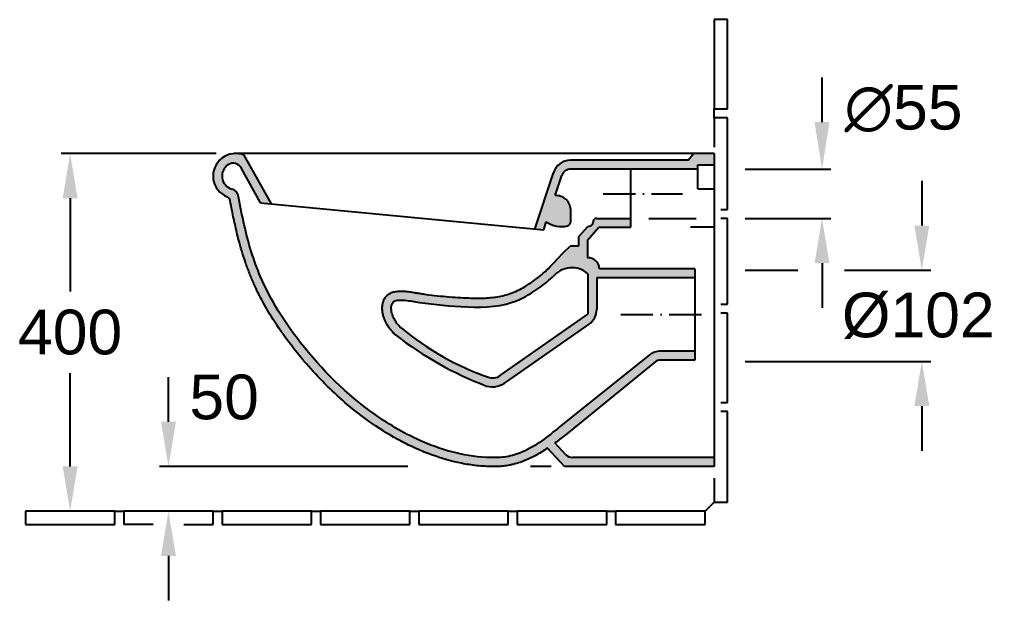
# Model space of a CAD drawing. Extents: x 152 to 2715, y 720 to 1439.
# Drawn here: x 1628 to 2715, y 762 to 1412 of the extents above; entities that cross this region are included whole.
import ezdxf

# ---------------------------------------------------------------- set-up
doc = ezdxf.new("R2010")
doc.units = 0
doc.linetypes.add('ACAD_ISO10W100', pattern=[18, 12, -3, 0, -3])
for name, color, linetype in [('SCHNITT', 2, 'CONTINUOUS'), ('SCHNITT_Abfluss', 7, 'CONTINUOUS'), ('SCHNITT_Bemassung', 7, 'CONTINUOUS'), ('SCHNITT_Fliesen', 2, 'CONTINUOUS'), ('SCHNITT_Schraffur', 2, 'CONTINUOUS')]:
    doc.layers.add(name, color=color, linetype=linetype)
doc.styles.get("Standard").update_dxf_attribs({"font": 'ARIAL.TTF'})

msp = doc.modelspace()

# ---------------------------------------------------------------- hatches: boundary and pattern name
at = {"layer": 'SCHNITT_Schraffur'}
h = msp.add_hatch(color=256, dxfattribs=at)
edge = h.paths.add_edge_path(flags=17)
edge.add_line((2262.97750194744, 1145.347480903593), (2262.97750194744, 1165.066381652474))
edge.add_line((2262.97750194744, 1165.066381652474), (2275.764913940791, 1179.608896832395))
edge.add_line((2275.764913940791, 1179.608896832395), (2311.591751850362, 1179.608896832395))
edge.add_line((2311.591751850362, 1179.608896832395), (2311.591751850362, 1189.608896832395))
edge.add_line((2311.591751850362, 1189.608896832395), (2273.523750021804, 1189.608896832395))
edge.add_arc((2273.523750021804, 1184.608896832395), 5.000000000000204, 90, 142.6320958025573)
edge.add_arc((2263.708885184139, 1186.567399747493), 5.939397818023861, -93.23649830795239, 10.438995786521787, ccw=False)
edge.add_line((2263.373561536727, 1180.637475254531), (2252.97750194744, 1168.844942238009))
edge.add_line((2252.97750194744, 1168.844942238009), (2252.97750194744, 1158.482541394004))
edge.add_line((2252.97750194744, 1158.482541394004), (2243.842218076584, 1158.482541394004))
edge.add_line((2243.842218076584, 1158.482541394004), (2235.817192607359, 1150.866493002364))
edge.add_spline(control_points=[(2235.817192607368, 1150.866493002372), (2217.096059735496, 1131.200217508075), (2216.275382139041, 1130.480298146234), (2212.921865992123, 1127.582549170092), (2210.356236342611, 1125.467134362222), (2205.127767013089, 1121.402500168358), (2202.462745688856, 1119.451547035725), (2196.985971639119, 1115.72462771225), (2194.178610584072, 1113.956466582199), (2188.754084487735, 1110.862091293741), (2186.143736616151, 1109.510067868322), (2180.882659117495, 1107.096526227282), (2178.234307426056, 1106.035822642657), (2170.759629976894, 1103.525471389949), (2165.728926756041, 1102.391467243517), (2155.272858013098, 1100.873857774737), (2149.849729726918, 1100.491865105279), (2140.592742332694, 1100.290824510931), (2136.836587222182, 1100.325517287547), (2129.240493673884, 1100.548270137938), (2125.398265560832, 1100.736377570773), (2112.692463690582, 1101.471646723474), (2103.928359246353, 1102.164512368065), (2091.017367553528, 1103.536997144793), (2086.752918714368, 1104.049996889104), (2080.42961718587, 1104.91014360796), (2078.334079801789, 1105.21196447858), (2075.210946515769, 1105.688251517753), (2074.173264278542, 1105.850939623293), (2072.622013208181, 1106.100970772299), (2072.105808235393, 1106.185314306857), (2071.075193925229, 1106.356019237169), (2070.564040149789, 1106.441948115424), (2069.10236711782, 1106.690146167674), (2068.131515516157, 1106.857267917794), (2065.154773999068, 1107.347154116188), (2063.050411108889, 1107.666284145366), (2059.333317939769, 1108.03792598898), (2057.810263495441, 1108.144134722896), (2055.43121504114, 1108.204064263737), (2054.622547029522, 1108.207471649278), (2053.38696610675, 1108.182974279444), (2052.971347537481, 1108.169876800051), (2052.132793771264, 1108.133072632967), (2051.713282349826, 1108.110104054384), (2050.39594507094, 1108.016718528202), (2049.441593479911, 1107.923805883272), (2047.719613848983, 1107.643470393166), (2047.002246620965, 1107.499960232016), (2045.486828206875, 1107.103473283207), (2044.687980288281, 1106.850605785418), (2043.017134881727, 1106.169870362748), (2042.143719532809, 1105.741026798606), (2040.794726817714, 1104.891452076626), (2040.326664104846, 1104.562499767307), (2039.634281849542, 1104.0102199626), (2039.405158234774, 1103.816358657979), (2038.952927547378, 1103.408827911831), (2038.728208796806, 1103.193467158944), (2038.259376147555, 1102.714471165202), (2038.021239058314, 1102.452221047303), (2037.145884099263, 1101.420142600272), (2036.611446875315, 1100.635233090055), (2035.552408236755, 1098.795540648304), (2035.108304309313, 1097.753782873202), (2034.426980507688, 1095.765427386897), (2034.189826188929, 1094.816242419095), (2033.913692536437, 1093.381500022936), (2033.833811953792, 1092.867837432092), (2033.707498225908, 1091.867136705869), (2033.66123521195, 1091.382479555428), (2033.590047994742, 1090.363834897186), (2033.568897494139, 1089.827141179067), (2033.545131460884, 1087.579764278727), (2033.690237248628, 1085.925541234095), (2034.206606685112, 1082.795757932684), (2034.576600579115, 1081.31955551118), (2035.439944084116, 1078.54805818903), (2035.933131305103, 1077.25175599183), (2036.705676647091, 1075.426935743739), (2036.968828991821, 1074.838523106128), (2037.365922615064, 1073.983770753246), (2037.498689308284, 1073.703500063207), (2037.764096382929, 1073.151974171574), (2037.895165198106, 1072.883751547877), (2038.187291359895, 1072.294179723323), (2038.350364806447, 1071.970573588374), (2038.767939093212, 1071.161483833344), (2039.030349097274, 1070.669169528683), (2039.950644664128, 1069.020256522126), (2040.687031237849, 1067.816908267853), (2042.41715197206, 1065.373437813709), (2043.410882049536, 1064.135333661981), (2045.678124118169, 1061.707162790827), (2046.95016551299, 1060.517985543291), (2048.364049696862, 1059.37098993614)], knot_values=[0, 0, 0, 0, 0.1916451778873878, 0.1916451778873878, 0.7795511913660444, 0.7795511913660444, 1.367457204844701, 1.367457204844701, 1.962769139819009, 1.962769139819009, 2.502482792828506, 2.502482792828506, 3.042196445838002, 3.042196445838002, 4.01698019181333, 4.01698019181333, 4.991763937788659, 4.991763937788659, 5.63954301407052, 5.63954301407052, 6.287322090352382, 6.287322090352382, 7.770942559413241, 7.770942559413241, 8.51275279394367, 8.51275279394367, 8.883657911208886, 8.883657911208886, 9.069110469841494, 9.069110469841494, 9.161836749157796, 9.161836749157796, 9.2545630284741, 9.2545630284741, 9.422352638266622, 9.422352638266622, 9.751604135268632, 9.751604135268632, 9.964427029610622, 9.964427029610622, 10.07083847678162, 10.07083847678162, 10.12404420036712, 10.12404420036712, 10.17724992395261, 10.17724992395261, 10.27994669440596, 10.27994669440596, 10.34684279039079, 10.34684279039079, 10.41373888637562, 10.41373888637562, 10.48063498236044, 10.48063498236044, 10.51593533710713, 10.51593533710713, 10.53358551448047, 10.53358551448047, 10.55123569185382, 10.55123569185382, 10.57182221599182, 10.57182221599182, 10.63154642593175, 10.63154642593175, 10.71433735470796, 10.71433735470796, 10.79712828348418, 10.79712828348418, 10.84531059240711, 10.84531059240711, 10.89349290133003, 10.89349290133003, 10.94809564707622, 10.94809564707622, 11.12461274802642, 11.12461274802642, 11.30112984897663, 11.30112984897663, 11.47764694992683, 11.47764694992683, 11.56590550040193, 11.56590550040193, 11.61003477563948, 11.61003477563948, 11.65416405087703, 11.65416405087703, 11.70553597757169, 11.70553597757169, 11.78023250852801, 11.78023250852801, 11.95028827532058, 11.95028827532058, 12.12034404211314, 12.12034404211314, 12.29039980890571, 12.29039980890571, 12.29039980890571, 12.29039980890571], degree=3, periodic=0)
edge.add_arc((2287.78983708531, 1365.340937313076), 388.5129552079613, 231.9563201019632, 249.2348911600686)
edge.add_arc((2156.594482701322, 1026.869154161981), 25.65356711783279, 255.2138389023797, 308.6592538270039)
edge.add_line((2172.619945189293, 1006.836928676134), (2264.827235578222, 1071.399276342677))
edge.add_arc((2253.35593244036, 1087.782475185372), 19.99999999999981, 304.9992110595026, 360)
edge.add_line((2273.35593244036, 1087.782475185372), (2273.35593244036, 1123.108896832395))
edge.add_line((2273.35593244036, 1123.108896832395), (2383.198245973108, 1123.108896832395))
edge.add_line((2383.198245973108, 1123.108896832395), (2383.198245973108, 1133.108896832395))
edge.add_line((2383.198245973108, 1133.108896832395), (2276.405111410985, 1133.108896832395))
edge.add_arc((2264.080604477268, 1133.072385423275), 12.32456101620759, 0.1697385167606132, 95.13509665989892)
edge = h.paths.add_edge_path(flags=16)
edge.add_line((2263.35593244036, 1127.578773387481), (2263.35593244036, 1082.576717174359))
edge.add_line((2263.35593244036, 1082.576717174359), (2166.884293621116, 1015.028528098009))
edge.add_arc((2156.808315365332, 1025.904112114992), 14.82577706299034, 257.04843804145673, 312.8143963174214, ccw=False)
edge.add_arc((2254.953934496796, 1307.071150187886), 312.5451365243986, 230.145887376628, 251.0554924285133, ccw=False)
edge.add_spline(control_points=[(2054.664067483339, 1067.136926833262), (2050.573911472186, 1070.455014008201), (2046.304913004805, 1077.632116478098), (2042.505943679079, 1087.548718046559), (2045.028201226723, 1097.285923332185), (2056.20343187966, 1098.89337157654), (2080.242774812242, 1094.28755564247), (2122.768154908087, 1090.056915048168), (2171.615109871075, 1089.452988959791), (2204.692478613505, 1107.948569768643), (2218.73279673967, 1119.286409957054), (2224.390459624206, 1124.304962372215), (2224.559041481632, 1124.454912417346)], knot_values=[0, 0, 0, 0, 0.649598337436306, 1.405096848354706, 1.742357133594615, 2.143161948934825, 3.068079512829063, 6.023404283477561, 9.25943796686076, 11.01819320850267, 12.25244520870289, 12.29039980890571, 12.29039980890571, 12.29039980890571, 12.29039980890571], degree=3, periodic=0)
edge.add_arc((2245.446195983868, 1107.52777370829), 26.88496323367292, 48.22847990668879, 140.9783789967466, ccw=False)
h.paths.add_polyline_path([(2386.5015766909, 1244.608896832395), (2386.5015766909, 1249.608896832395), (2404.500628690361, 1249.608896832395), (2404.500628690361, 1262.10889683239), (2381.501576690899, 1262.10889683239), (2375.564507132627, 1254.608896832396), (2244.037624384032, 1254.608896832395, 0.3307498381996866), (2224.890578885315, 1240.387361046187), (2204.164978805431, 1177.578226492703), (2214.13873160155, 1176.618015173514), (2216.891796568538, 1185.740345646385, 0.2162547632692438), (2240.608880882671, 1181.259044009257, 0.3389828546952304), (2244.306620458671, 1186.08647788121), (2244.306620458671, 1199.492226147166, 0.4199202071941216), (2226.833796403625, 1215.023690718407), (2234.464101634673, 1237.49812893929, -0.3307498381997244), (2244.037624384032, 1244.608896832395)], flags=17)
edge = h.paths.add_edge_path()
edge.add_arc((2344.628657541486, 1021.108896832395), 19.99999999999986, 90, 128.7017058104842)
edge.add_line((2332.123339720686, 1036.71713267764), (2231.798628527738, 956.3369788161015))
edge.add_spline(control_points=[(2231.798628527697, 956.3369788160785), (2218.718386546108, 945.6639833753077), (2200.701812687036, 930.9631230298452), (2172.77411101758, 922.2463549507636), (2134.492772473236, 921.0306805883621), (2082.523979612433, 934.7767198462482), (2008.645400666931, 977.8517789587295), (1945.289003113039, 1040.454500169476), (1897.762281889406, 1115.211564651025), (1880.652661454944, 1172.748128462393), (1874.838727245514, 1203.213517273352), (1872.827393996146, 1213.753032731071)], knot_values=[0, 0, 0, 0, 49.99030606729872, 68.8560687766221, 86.50255535721814, 164.2806906742661, 225.6344871867209, 341.9658896038796, 427.6102167699727, 488.4910302411079, 520.6930955299143, 520.6930955299143, 520.6930955299143, 520.6930955299143], degree=3, periodic=0)
edge.add_arc((1863.190071228532, 1212.944703901592), 9.671162578704076, 4.794451934027854, 74.30850316115644)
edge.add_arc((1869.56801780059, 1236.956619575447), 15.17496692072809, 121.4751888485577, 255.6450322306585, ccw=False)
edge.add_arc((1866.866036574383, 1241.370187302892), 9.999999999999908, 29.268357655916816, 121.47532714738881, ccw=False)
edge.add_line((1875.589430647322, 1246.259194957643), (1897.536971610978, 1207.098477225513))
edge.add_line((1897.536971610978, 1207.098477225513), (1909.654202507304, 1205.931905073413))
edge.add_line((1909.654202507304, 1205.931905073413), (1879.240054233043, 1260.199482366185))
edge.add_arc((1869.568017800582, 1236.95661957545), 25.17496692072804, 67.40637389579564, 87.56723684290198)
edge.add_line((1870.636618871977, 1262.10889683239), (1868.49941672927, 1262.10889683239))
edge.add_arc((1869.56801780059, 1236.956619575447), 25.17496692072804, 92.43276315692813, 247.9857879052902)
edge.add_arc((1857.683998609909, 1208.23255349974), 5.914735427385006, 13.113459511365022, 65.55619355297682, ccw=False)
edge.add_spline(control_points=[(1863.444493689668, 1209.57448927052), (1864.173776980054, 1205.756785075564), (1864.909449228791, 1201.924670847356), (1866.82939141586, 1192.21267604775), (1868.045769548843, 1186.317412905205), (1870.721406527212, 1174.495197963985), (1872.177423044864, 1168.587481517802), (1876.052912001283, 1154.301989482585), (1878.618310165876, 1145.947714192613), (1882.995164036035, 1133.570173748536), (1884.542265600639, 1129.470001854674), (1887.829625793698, 1121.335120874241), (1889.572938721971, 1117.299639489077), (1894.068205509507, 1107.536469938074), (1896.920334823317, 1101.856433920525), (1909.733241300358, 1078.172500153331), (1921.292060770035, 1061.090200542372), (1946.44530619308, 1028.768733048908), (1960.114657575061, 1013.431172356668), (1982.215748426392, 992.0974896107914), (1989.848814679224, 985.2653589487682), (2005.639196574329, 972.2345322348979), (2013.794130703706, 966.0369850112857), (2032.572056103115, 952.9982858560147), (2043.346475050061, 946.3347588505749), (2060.173264489597, 937.3898031201925), (2065.892985328312, 934.5833083522116), (2077.559885852176, 929.3642545492676), (2083.510474671242, 926.9494201757389), (2099.470363047418, 921.188334636815), (2109.649292429562, 918.2289072558501), (2125.690464181039, 914.8681362640959), (2131.419900386991, 913.9154420440755), (2140.076867737661, 912.8838482204901), (2142.972973741121, 912.6062379505097), (2148.782113420577, 912.1909431259987), (2151.692842144789, 912.053286961414), (2157.148450741224, 911.933755330258), (2159.72632055868, 911.9333410338045), (2164.487776324852, 912.1017480508108), (2166.659364080164, 912.2403468024618), (2169.946721152849, 912.5763359283533), (2171.047476593644, 912.7097062193161), (2173.25721158646, 913.0251145794737), (2174.369262878643, 913.2082565017595), (2177.001616561746, 913.7017662568105), (2178.516914001947, 914.0334446294569), (2182.607345154495, 915.0472324502689), (2185.148670967365, 915.8082918032633), (2190.119890124696, 917.5197820369058), (2192.549343346285, 918.47000728688), (2198.198336009521, 920.908946661732), (2201.368318297715, 922.4669266641808), (2209.24314476498, 926.7238883354917), (2213.813973043612, 929.5717463354272), (2218.224741158049, 932.5475000539441)], knot_values=[23.57331688763429, 23.57331688763429, 23.57331688763429, 23.57331688763429, 35.21970745209683, 35.21970745209683, 53.00114676620871, 53.00114676620871, 70.78258608032058, 70.78258608032058, 96.1787882625431, 96.1787882625431, 108.8768893536543, 108.8768893536543, 121.5749904447656, 121.5749904447656, 139.9947052169624, 139.9947052169624, 199.7111242600808, 199.7111242600808, 259.4275433031992, 259.4275433031992, 289.2857528247583, 289.2857528247583, 319.1439623463176, 319.1439623463176, 355.8905169826434, 355.8905169826434, 374.2637943008062, 374.2637943008062, 392.6370716189691, 392.6370716189691, 422.7051962498456, 422.7051962498456, 439.1561757120324, 439.1561757120324, 447.3816654431258, 447.3816654431258, 455.6071551742192, 455.6071551742192, 462.7404604900024, 462.7404604900024, 468.5961555416981, 468.5961555416981, 471.5240030675459, 471.5240030675459, 474.4518505933938, 474.4518505933938, 478.522070043911, 478.522070043911, 485.5633649839941, 485.5633649839941, 492.6046599240773, 492.6046599240773, 502.3433043610532, 502.3433043610532, 517.5331764802304, 517.5331764802304, 517.5331764802304, 517.5331764802304], degree=3, periodic=0)
edge.add_line((2218.224741158048, 932.547500053944), (2237.437391959674, 912.1088968323903))
edge.add_line((2237.437391959674, 912.1088968323903), (2404.500628690361, 912.1088968323899))
edge.add_line((2404.500628690361, 912.1088968323899), (2404.50062869036, 922.1088968323899))
edge.add_line((2404.50062869036, 922.1088968323899), (2246.086141342151, 922.1088968323902))
edge.add_arc((2246.086141342151, 932.1088968323904), 10.00000000000014, 223.2290716494022, 270, ccw=False)
edge.add_line((2238.799929370796, 925.2597278967834), (2226.482768232117, 938.3628427104923))
edge.add_spline(control_points=[(2226.482768232117, 938.3628427104923), (2230.354708162355, 941.1885287945506), (2234.128222773225, 944.0591373408738), (2237.850982415087, 946.8895570610944)], knot_values=[0, 0, 0, 0, 13.88992960825138, 13.88992960825138, 13.88992960825138, 13.88992960825138], degree=3, periodic=0)
edge.add_line((2237.850982415094, 946.8895570610986), (2338.237592317447, 1028.800079136689))
edge.add_arc((2344.628657546509, 1021.108896832396), 10.00000000000009, 90, 129.725227383462, ccw=False)
edge.add_line((2344.628657546509, 1031.108896832396), (2383.198245973108, 1031.108896832395))
edge.add_line((2383.198245973108, 1031.108896832395), (2383.198245973108, 1041.108896832395))
edge.add_line((2383.198245973108, 1041.108896832395), (2344.628657541486, 1041.108896832395))

# ---------------------------------------------------------------- linework, layer by layer
at = {"layer": 'SCHNITT', "color": 2}
for p, q in [((2404.500628690361, 1262.10889683239), (1867.814823065051, 1262.10889683239)), ((2375.564507132627, 1254.608896832395), (2381.501576690899, 1262.10889683239)), ((2404.500628690361, 1262.10889683239), (2404.500628690361, 912.1088968323902)), ((1909.595421141015, 1206.036787916413), (1879.240054233043, 1260.199482366184)), ((2375.564507132627, 1254.608896832396), (2244.037624384032, 1254.608896832395)), ((1897.536971610979, 1207.098477225512), (1875.589430647322, 1246.259194957643)), ((2204.138662235287, 1177.49847386847), (2224.890578885314, 1240.387361046185)), ((2386.501576690899, 1244.608896832395), (2244.037624384032, 1244.608896832395)), ((2311.591751850362, 1179.608896832395), (2311.591751850362, 1244.608896832395)), ((2386.501576690899, 1249.608896832395), (2404.500628690361, 1249.608896832395)), ((2386.501576690899, 1222.527576453807), (2386.5015766909, 1249.608896832395)), ((2226.833796403625, 1215.023690718408), (2234.464101634673, 1237.49812893929)), ((2386.501576690899, 1222.527576453807), (2404.500628690361, 1222.527576453807)), ((1897.536971610979, 1207.098477225513), (2214.138731601549, 1176.618015173514)), ((2244.306620458671, 1186.086477881211), (2244.306620458671, 1199.492226147164)), ((2214.13873160155, 1176.618015173514), (2216.891796568538, 1185.740345646384)), ((2273.523750021804, 1189.608896832395), (2311.591751850362, 1189.608896832395)), ((2252.97750194744, 1168.844942238009), (2263.373561536727, 1180.637475254531)), ((2262.97750194744, 1165.066381652474), (2275.764913940791, 1179.608896832395)), ((2275.764913940791, 1179.608896832395), (2311.591751850362, 1179.608896832395)), ((2404.50062869036, 1179.854963516437), (2378.29313109429, 1179.854963516437)), ((2252.97750194744, 1168.844942238009), (2252.97750194744, 1158.482541394004)), ((2262.97750194744, 1165.066381652474), (2262.97750194744, 1145.347480903592)), ((2235.817192607368, 1150.866493002372), (2243.842218076584, 1158.482541394004)), ((2252.97750194744, 1158.482541394004), (2243.842218076584, 1158.482541394003)), ((2383.198245973108, 1133.108896832395), (2276.405111410984, 1133.108896832395)), ((2383.198245973108, 1133.108896832395), (2383.198245973108, 1031.108896832395)), ((2263.35593244036, 1127.578773387481), (2263.35593244036, 1082.576717174359)), ((2273.35593244036, 1123.108896832395), (2273.35593244036, 1087.782475185373)), ((2383.198245973108, 1123.108896832395), (2273.35593244036, 1123.108896832395)), ((2166.884293620363, 1015.028528097482), (2263.35593244036, 1082.576717174359)), ((2172.619945189294, 1006.836928676134), (2264.827235578222, 1071.399276342677)), ((2332.123339720686, 1036.71713267764), (2231.798628527697, 956.3369788160785)), ((2383.198245973108, 1041.108896832395), (2344.628657541486, 1041.108896832395)), ((2338.376194234438, 1028.913171464365), (2237.850982415087, 946.8895570610944)), ((2383.198245973108, 1031.108896832395), (2344.628657546509, 1031.108896832396)), ((2238.799929370796, 925.2597278967833), (2226.482768232117, 938.3628427104923)), ((2237.437391959674, 912.1088968323902), (2218.224741158049, 932.5475000539441)), ((2404.500628690361, 922.1088968323897), (2246.086141342151, 922.1088968323902)), ((2404.500628690361, 912.1088968323897), (2237.437391959674, 912.1088968323902))]:
    msp.add_line(p, q, dxfattribs=at)
for centre, radius, start, end in [((1869.56801780059, 1236.956619575447), 25.17496692072804, 67.40637389581455, 247.9857879050294), ((1866.866036574384, 1241.370187302892), 10, 29.26835765591926, 121.4749216027294), ((2244.037624384032, 1234.608896832395), 20, 90.0000000000002, 163.2064987996442), ((1869.56801780059, 1236.956619575447), 15.17496692072804, 121.4749216027294, 254.6045779161402), ((2244.037624384032, 1234.608896832395), 10, 89.99999999999982, 163.2064987996442), ((1863.190071228533, 1212.944703901592), 9.671162578704022, 4.79445193403065, 75.9411069855353), ((1857.683998609909, 1208.23255349974), 5.914735427384954, 13.11345951398633, 65.55619355409026), ((2227.954026288627, 1198.689789607687), 16.37227047449596, 2.809302115349639, 93.92337957230933), ((2233.688644442685, 1209.635452369919), 29.20805066820302, 234.8950478750058, 283.7053624962638), ((2239.306620458671, 1186.086477881211), 5, 285.0968889413472, 5.211020790109811e-12), ((2263.708885184139, 1186.567399747493), 5.939397818023724, 266.7635016920484, 10.43899578652198), ((2273.523750021804, 1184.608896832395), 5, 90, 142.6320958025556), ((2264.080604477268, 1133.072385423276), 12.32456101620756, 0.1697385167563877, 95.13509665989768), ((2245.446195983868, 1107.52777370829), 26.88496323367309, 48.22847990668896, 140.9783789967436), ((2253.35593244036, 1087.782475185373), 20, 304.9992110595015, 0), ((2254.953934496796, 1307.071150187885), 312.5451365243983, 230.1458873766277, 251.0554924285136), ((2287.78983708531, 1365.340937313077), 388.5129552079619, 231.9563201019633, 249.2348911600697), ((2344.628657541486, 1021.108896832395), 20, 90, 128.7017058104848), ((2344.628657546509, 1021.108896832396), 10, 90, 128.7002697934581), ((2156.808315365331, 1025.904112114992), 14.8257770629905, 257.048438041464, 312.8143963173538), ((2156.594482701322, 1026.869154161981), 25.65356711783286, 255.2138389023934, 308.6592538270054), ((2246.086141342151, 932.1088968323902), 10, 223.2290716494025, 269.9999999999997)]:
    msp.add_arc(centre, radius, start, end, dxfattribs=at)
for points, knots in [([(2218.224741158049, 932.5475000539441), (2213.813973043612, 929.5717463354272), (2209.24314476498, 926.7238883354917), (2201.368318297715, 922.4669266641808), (2198.198336009521, 920.908946661732), (2192.549343346285, 918.47000728688), (2190.119890124696, 917.5197820369058), (2185.148670967365, 915.8082918032633), (2182.607345154495, 915.0472324502689), (2178.516914001947, 914.0334446294569), (2177.001616561746, 913.7017662568105), (2174.369262878643, 913.2082565017595), (2173.25721158646, 913.0251145794737), (2171.047476593644, 912.7097062193161), (2169.946721152849, 912.5763359283533), (2166.659364080164, 912.2403468024618), (2164.487776324852, 912.1017480508108), (2159.72632055868, 911.9333410338045), (2157.148450741224, 911.933755330258), (2151.692842144789, 912.053286961414), (2148.782113420577, 912.1909431259987), (2142.972973741121, 912.6062379505097), (2140.076867737661, 912.8838482204901), (2131.419900386991, 913.9154420440755), (2125.690464181039, 914.8681362640959), (2109.649292429562, 918.2289072558501), (2099.470363047418, 921.188334636815), (2083.510474671242, 926.9494201757389), (2077.559885852176, 929.3642545492676), (2065.892985328312, 934.5833083522116), (2060.173264489597, 937.3898031201925), (2043.346475050061, 946.3347588505749), (2032.572056103115, 952.9982858560147), (2013.794130703706, 966.0369850112857), (2005.639196574329, 972.2345322348979), (1989.848814679224, 985.2653589487682), (1982.215748426392, 992.0974896107914), (1960.114657575061, 1013.431172356668), (1946.44530619308, 1028.768733048908), (1921.292060770035, 1061.090200542372), (1909.733241300358, 1078.172500153331), (1896.920334823317, 1101.856433920525), (1894.068205509507, 1107.536469938074), (1889.572938721971, 1117.299639489077), (1887.829625793698, 1121.335120874241), (1884.542265600639, 1129.470001854674), (1882.995164036035, 1133.570173748536), (1878.618310165876, 1145.947714192613), (1876.052912001283, 1154.301989482585), (1872.177423044864, 1168.587481517802), (1870.721406527212, 1174.495197963985), (1868.045769548843, 1186.317412905205), (1866.82939141586, 1192.21267604775), (1864.909449228791, 1201.924670847356), (1864.173776980054, 1205.756785075564), (1863.444493689668, 1209.57448927052)], [23.57331688763428, 23.57331688763428, 23.57331688763428, 23.57331688763428, 38.76318900681142, 38.76318900681142, 48.50183344378743, 48.50183344378743, 55.54312838387058, 55.54312838387058, 62.58442332395374, 62.58442332395374, 66.65464277447091, 66.65464277447091, 69.58249030031875, 69.58249030031875, 72.51033782616659, 72.51033782616659, 78.36603287786225, 78.36603287786225, 85.49933819364551, 85.49933819364551, 93.7248279247389, 93.7248279247389, 101.9503176558323, 101.9503176558323, 118.4012971180191, 118.4012971180191, 148.4694217488955, 148.4694217488955, 166.8426990670584, 166.8426990670584, 185.2159763852214, 185.2159763852214, 221.9625310215471, 221.9625310215471, 251.8207405431063, 251.8207405431063, 281.6789500646655, 281.6789500646655, 341.3953691077839, 341.3953691077839, 401.1117881509023, 401.1117881509023, 419.5315029230991, 419.5315029230991, 432.2296040142103, 432.2296040142103, 444.9277051053216, 444.9277051053216, 470.3239072875441, 470.3239072875441, 488.105346601656, 488.105346601656, 505.8867859157679, 505.8867859157679, 517.5331764802304, 517.5331764802304, 517.5331764802304, 517.5331764802304]), ([(2048.364049696862, 1059.37098993614), (2046.95016551299, 1060.517985543291), (2045.678124118169, 1061.707162790827), (2043.410882049536, 1064.135333661981), (2042.41715197206, 1065.373437813709), (2040.687031237849, 1067.816908267853), (2039.950644664128, 1069.020256522126), (2039.030349097274, 1070.669169528683), (2038.767939093212, 1071.161483833344), (2038.350364806447, 1071.970573588374), (2038.187291359895, 1072.294179723323), (2037.895165198106, 1072.883751547877), (2037.764096382929, 1073.151974171574), (2037.498689308284, 1073.703500063207), (2037.365922615064, 1073.983770753246), (2036.968828991821, 1074.838523106128), (2036.705676647091, 1075.426935743739), (2035.933131305103, 1077.25175599183), (2035.439944084116, 1078.54805818903), (2034.576600579115, 1081.31955551118), (2034.206606685112, 1082.795757932684), (2033.690237248628, 1085.925541234095), (2033.545131460884, 1087.579764278727), (2033.568897494139, 1089.827141179067), (2033.590047994742, 1090.363834897186), (2033.66123521195, 1091.382479555428), (2033.707498225908, 1091.867136705869), (2033.833811953792, 1092.867837432092), (2033.913692536437, 1093.381500022936), (2034.189826188929, 1094.816242419095), (2034.426980507688, 1095.765427386897), (2035.108304309313, 1097.753782873202), (2035.552408236755, 1098.795540648304), (2036.611446875315, 1100.635233090055), (2037.145884099263, 1101.420142600272), (2038.021239058314, 1102.452221047303), (2038.259376147555, 1102.714471165202), (2038.728208796806, 1103.193467158944), (2038.952927547378, 1103.408827911831), (2039.405158234774, 1103.816358657979), (2039.634281849542, 1104.0102199626), (2040.326664104846, 1104.562499767307), (2040.794726817714, 1104.891452076626), (2042.143719532809, 1105.741026798606), (2043.017134881727, 1106.169870362748), (2044.687980288281, 1106.850605785418), (2045.486828206875, 1107.103473283207), (2047.002246620965, 1107.499960232016), (2047.719613848983, 1107.643470393166), (2049.441593479911, 1107.923805883272), (2050.39594507094, 1108.016718528202), (2051.713282349826, 1108.110104054384), (2052.132793771264, 1108.133072632967), (2052.971347537481, 1108.169876800051), (2053.38696610675, 1108.182974279444), (2054.622547029522, 1108.207471649278), (2055.43121504114, 1108.204064263737), (2057.810263495441, 1108.144134722896), (2059.333317939769, 1108.03792598898), (2063.050411108889, 1107.666284145366), (2065.154773999068, 1107.347154116188), (2068.131515516157, 1106.857267917794), (2069.10236711782, 1106.690146167674), (2070.564040149789, 1106.441948115424), (2071.075193925229, 1106.356019237169), (2072.105808235393, 1106.185314306857), (2072.622013208181, 1106.100970772299), (2074.173264278542, 1105.850939623293), (2075.210946515769, 1105.688251517753), (2078.334079801789, 1105.21196447858), (2080.42961718587, 1104.91014360796), (2086.752918714368, 1104.049996889104), (2091.017367553528, 1103.536997144793), (2103.928359246353, 1102.164512368065), (2112.692463690582, 1101.471646723474), (2125.398265560832, 1100.736377570773), (2129.240493673884, 1100.548270137938), (2136.836587222182, 1100.325517287547), (2140.592742332694, 1100.290824510931), (2149.849729726918, 1100.491865105279), (2155.272858013098, 1100.873857774737), (2165.728926756041, 1102.391467243517), (2170.759629976894, 1103.525471389949), (2178.234307426056, 1106.035822642657), (2180.882659117495, 1107.096526227282), (2186.143736616151, 1109.510067868322), (2188.754084487735, 1110.862091293741), (2194.178610584072, 1113.956466582199), (2196.985971639119, 1115.72462771225), (2202.462745688856, 1119.451547035725), (2205.127767013089, 1121.402500168358), (2210.356236342611, 1125.467134362222), (2212.921865992123, 1127.582549170092), (2216.275382139041, 1130.480298146234), (2217.096059735496, 1131.200217508075), (2235.817192607368, 1150.866493002372)], [0, 0, 0, 0, 0.1700557667925681, 0.1700557667925681, 0.3401115335851363, 0.3401115335851363, 0.5101673003777044, 0.5101673003777044, 0.5848638313340269, 0.5848638313340269, 0.6362357580286816, 0.6362357580286816, 0.680365033266232, 0.680365033266232, 0.7244943085037824, 0.7244943085037824, 0.8127528589788833, 0.8127528589788833, 0.989269959929085, 0.989269959929085, 1.165787060879287, 1.165787060879287, 1.342304161829488, 1.342304161829488, 1.396906907575676, 1.396906907575676, 1.445089216498604, 1.445089216498604, 1.493271525421533, 1.493271525421533, 1.576062454197747, 1.576062454197747, 1.658853382973961, 1.658853382973961, 1.718577592913889, 1.718577592913889, 1.739164117051893, 1.739164117051893, 1.756814294425238, 1.756814294425238, 1.774464471798582, 1.774464471798582, 1.809764826545271, 1.809764826545271, 1.876660922530097, 1.876660922530097, 1.943557018514922, 1.943557018514922, 2.010453114499748, 2.010453114499748, 2.113149884953098, 2.113149884953098, 2.166355608538595, 2.166355608538595, 2.219561332124093, 2.219561332124093, 2.325972779295088, 2.325972779295088, 2.538795673637079, 2.538795673637079, 2.868047170639089, 2.868047170639089, 3.035836780431611, 3.035836780431611, 3.128563059747914, 3.128563059747914, 3.221289339064218, 3.221289339064218, 3.406741897696826, 3.406741897696826, 3.77764701496204, 3.77764701496204, 4.51945724949247, 4.51945724949247, 6.003077718553329, 6.003077718553329, 6.650856794835191, 6.650856794835191, 7.298635871117052, 7.298635871117052, 8.273419617092381, 8.273419617092381, 9.24820336306771, 9.24820336306771, 9.787917016077206, 9.787917016077206, 10.3276306690867, 10.3276306690867, 10.92294260406101, 10.92294260406101, 11.51084861753967, 11.51084861753967, 12.09875463101832, 12.09875463101832, 12.29039980890571, 12.29039980890571, 12.29039980890571, 12.29039980890571]), ([(2054.664067483339, 1067.136926833262), (2050.573911472186, 1070.455014008201), (2046.304913004805, 1077.632116478098), (2042.505943679079, 1087.548718046559), (2045.028201226723, 1097.285923332185), (2056.20343187966, 1098.89337157654), (2080.242774812242, 1094.28755564247), (2122.768154908087, 1090.056915048168), (2171.615109871075, 1089.452988959791), (2204.692478613505, 1107.948569768643), (2218.73279673967, 1119.286409957054), (2224.390459624206, 1124.304962372215), (2224.559041481632, 1124.454912417346)], [0, 0, 0, 0, 0.649598337436306, 1.405096848354706, 1.742357133594615, 2.143161948934825, 3.068079512829063, 6.023404283477561, 9.25943796686076, 11.01819320850267, 12.25244520870289, 12.29039980890571, 12.29039980890571, 12.29039980890571, 12.29039980890571])]:
    msp.add_open_spline(points, degree=3, knots=knots, dxfattribs=at)
msp.add_spline([(2231.798628527697, 956.3369788160785), (2190.336792315591, 928.4094504860823), (2172.262572308238, 923.0020875677747), (2154.645069048589, 921.9911140095555), (2078.918189686108, 939.7359181904221), (2025.574155461151, 970.0460214416203), (1941.911806462244, 1050.876749189971), (1897.543785164193, 1124.132666779122), (1879.232038906698, 1182.19430125412), (1872.827393996146, 1213.753032731071)], degree=3, dxfattribs=at)
msp.add_open_spline([(2237.850982415087, 946.8895570610944), (2234.128222773225, 944.0591373408738), (2230.354708162355, 941.1885287945506), (2226.482768232117, 938.3628427104923)], degree=3, dxfattribs=at)
at = {"layer": 'SCHNITT_Abfluss', "color": 1, "linetype": 'ACAD_ISO10W100', "ltscale": 3}
for p, q in [((2280.613629333392, 1217.108896832395), (2369.10474891337, 1217.108896832395)), ((2300.272901275384, 1082.108896832395), (2394.628765574942, 1082.108896832395))]:
    msp.add_line(p, q, dxfattribs=at)
at = {"layer": 'SCHNITT_Bemassung'}
for p, q in [((2525.283062108274, 1297.214075002609), (2525.283062108274, 1347.214075002609)), ((1847.814823065051, 1262.10889683239), (1674.500628690361, 1262.10889683239)), ((2439.500628690361, 1244.608896832395), (2535.283062108274, 1244.608896832395)), ((2636.879854365121, 1231.621940668178), (2636.879854365121, 1181.621940668178)), ((1684.500628690361, 1212.10889683239), (1684.500628690361, 1107.637546218475)), ((2331.591751850362, 1189.608896832395), (2384.500628690361, 1189.608896832395)), ((2439.500628690361, 1189.503718662176), (2535.283062108274, 1189.503718662176)), ((2439.500628690361, 1131.621940668178), (2498.067438813508, 1131.621940668178)), ((2525.283062108274, 1139.503718662176), (2525.283062108274, 1089.503718662176)), ((2550.582732094332, 1131.621940668178), (2646.879854365121, 1131.621940668178)), ((2439.500628690361, 1029.621940668178), (2646.879854365121, 1029.621940668178)), ((1684.500628690361, 912.1088968323897), (1684.500628690361, 1016.580247446305)), ((2636.879854365121, 979.621940668178), (2636.879854365121, 929.621940668178)), ((2062.033912402278, 912.1088968323897), (1784.500628690361, 912.1088968323897)), ((2222.355984072208, 912.1088968323902), (2199.486496499321, 912.1088968323902))]:
    msp.add_line(p, q, dxfattribs=at)
at = {"layer": 'SCHNITT_Bemassung', "linetype": 'ByBlock'}
for p, q in [((1794.500628690361, 962.1088968323897), (1794.500628690361, 1012.10889683239)), ((1794.500628690361, 812.1088968323897), (1794.500628690361, 762.1088968323897))]:
    msp.add_line(p, q, dxfattribs=at)
at = {"layer": 'SCHNITT_Bemassung'}
for points in [[(2516.94972877494, 1297.214075002609), (2533.616395441607, 1297.214075002609), (2525.283062108274, 1244.608896832395)], [(1676.167295357028, 1212.10889683239), (1692.833962023694, 1212.10889683239), (1684.500628690361, 1262.10889683239)], [(2516.94972877494, 1139.503718662176), (2533.616395441607, 1139.503718662176), (2525.283062108274, 1189.503718662176)], [(2628.546521031788, 1181.621940668178), (2645.213187698454, 1181.621940668178), (2636.879854365121, 1131.621940668178)], [(2628.546521031788, 979.621940668178), (2645.213187698454, 979.621940668178), (2636.879854365121, 1029.621940668178)], [(1676.167295357028, 912.1088968323897), (1692.833962023694, 912.1088968323897), (1684.500628690361, 862.1088968323897)]]:
    msp.add_solid(points, dxfattribs=at)
at = {"layer": 'SCHNITT_Bemassung', "linetype": 'ByBlock'}
for points in [[(1786.167295357028, 962.1088968323897), (1802.833962023694, 962.1088968323897), (1794.500628690361, 912.1088968323897)], [(1786.167295357028, 812.1088968323897), (1802.833962023694, 812.1088968323897), (1794.500628690361, 862.1088968323897)]]:
    msp.add_solid(points, dxfattribs=at)
at = {"layer": 'SCHNITT_Fliesen'}
for p, q in [((2404.500628690361, 1412.10889683239), (2404.500628690361, 1312.10889683239)), ((2419.500628690361, 1412.10889683239), (2404.500628690361, 1412.10889683239)), ((2419.500628690361, 1312.10889683239), (2419.500628690361, 1412.10889683239)), ((2404.500628690361, 1302.10889683239), (2404.500628690361, 1312.10889683239)), ((2404.500628690361, 1312.10889683239), (2419.500628690361, 1312.10889683239)), ((2404.500628690361, 1302.10889683239), (2404.500628690361, 1269.127549240784)), ((2419.500628690361, 1302.10889683239), (2404.500628690361, 1302.10889683239)), ((2419.500628690361, 1199.503718662176), (2419.500628690361, 1302.10889683239)), ((2412.000628690361, 1199.503718662176), (2419.500628690361, 1199.503718662176)), ((2419.500628690361, 1189.503718662176), (2412.000628690361, 1189.503718662176)), ((2419.500628690361, 1093.595852996607), (2419.500628690361, 1189.503718662176)), ((2412.000628690361, 1093.595852996607), (2419.500628690361, 1093.595852996607)), ((2419.500628690361, 1083.595852996607), (2412.000628690361, 1083.595852996607)), ((2419.500628690361, 983.5958529966069), (2419.500628690361, 1083.595852996607)), ((2412.000628690361, 983.5958529966069), (2419.500628690361, 983.5958529966069)), ((2419.500628690361, 973.5958529966069), (2412.000628690361, 973.5958529966069)), ((2419.500628690361, 872.1088968323897), (2419.500628690361, 973.5958529966069)), ((2404.500628690361, 899.1076097957739), (2404.500628690361, 872.1088968323897)), ((2394.500628690361, 862.1088968323897), (2404.500628690361, 872.1088968323897)), ((2404.500628690361, 872.1088968323897), (2419.500628690361, 872.1088968323897)), ((1734.500628690361, 862.1088968323897), (1634.500628690361, 862.1088968323897)), ((1634.500628690361, 862.1088968323897), (1634.500628690361, 847.1088968323897)), ((1734.500628690361, 862.1088968323897), (1744.500628690361, 862.1088968323897)), ((1734.500628690361, 847.1088968323897), (1734.500628690361, 862.1088968323897)), ((1844.500628690361, 862.1088968323897), (1744.500628690361, 862.1088968323897)), ((1744.500628690361, 862.1088968323897), (1744.500628690361, 847.1088968323897)), ((1844.500628690361, 847.1088968323897), (1844.500628690361, 862.1088968323897)), ((1844.500628690361, 862.1088968323897), (1854.500628690361, 862.1088968323897)), ((1954.500628690361, 862.1088968323897), (1854.500628690361, 862.1088968323897)), ((1854.500628690361, 862.1088968323897), (1854.500628690361, 847.1088968323897)), ((1954.500628690361, 862.1088968323897), (1964.500628690361, 862.1088968323897)), ((1954.500628690361, 847.1088968323897), (1954.500628690361, 862.1088968323897)), ((2064.500628690361, 862.1088968323897), (1964.500628690361, 862.1088968323897)), ((1964.500628690361, 862.1088968323897), (1964.500628690361, 847.1088968323897)), ((2064.500628690361, 862.1088968323897), (2074.500628690361, 862.1088968323897)), ((2064.500628690361, 847.1088968323897), (2064.500628690361, 862.1088968323897)), ((2174.500628690361, 862.1088968323897), (2074.500628690361, 862.1088968323897)), ((2074.500628690361, 862.1088968323897), (2074.500628690361, 847.1088968323897)), ((2174.500628690361, 862.1088968323897), (2184.500628690361, 862.1088968323897)), ((2174.500628690361, 847.1088968323897), (2174.500628690361, 862.1088968323897)), ((2284.500628690361, 862.1088968323897), (2184.500628690361, 862.1088968323897)), ((2184.500628690361, 862.1088968323897), (2184.500628690361, 847.1088968323897)), ((2284.500628690361, 862.1088968323897), (2294.500628690361, 862.1088968323897)), ((2284.500628690361, 847.1088968323897), (2284.500628690361, 862.1088968323897)), ((2394.500628690361, 862.1088968323897), (2294.500628690361, 862.1088968323897)), ((2294.500628690361, 862.1088968323897), (2294.500628690361, 847.1088968323897)), ((2394.500628690361, 847.1088968323897), (2394.500628690361, 862.1088968323897)), ((1634.500628690361, 847.1088968323897), (1734.500628690361, 847.1088968323897)), ((1777.308929256322, 847.1088968323897), (1744.500628690361, 847.1088968323897)), ((1811.6923281244, 847.1088968323897), (1844.500628690361, 847.1088968323897)), ((1854.500628690361, 847.1088968323897), (1954.500628690361, 847.1088968323897)), ((1964.500628690361, 847.1088968323897), (2064.500628690361, 847.1088968323897)), ((2074.500628690361, 847.1088968323897), (2174.500628690361, 847.1088968323897)), ((2184.500628690361, 847.1088968323897), (2284.500628690361, 847.1088968323897)), ((2294.500628690361, 847.1088968323897), (2394.500628690361, 847.1088968323897))]:
    msp.add_line(p, q, dxfattribs=at)

# ---------------------------------------------------------------- texts
at = {"layer": 'SCHNITT_Bemassung'}
for s, p in [('∅', (2550.381150567292, 1288.939674821556)), ('55', (2604.712664891985, 1288.939674821556)), ('50', (1817.862717545946, 964.8778536372661))]:
    msp.add_text(s, height=50, dxfattribs=at).set_placement(p)
at = {"layer": 'SCHNITT_Bemassung', "char_height": 50, "attachment_point": 5}
for s, insert in [('%%c102', (2632.941205843759, 1080.621940668178)), ('\\A1;400', (1684.500628690361, 1062.10889683239))]:
    msp.add_mtext(s, dxfattribs=dict(at, insert=insert))

doc.saveas('drawing.dxf')
